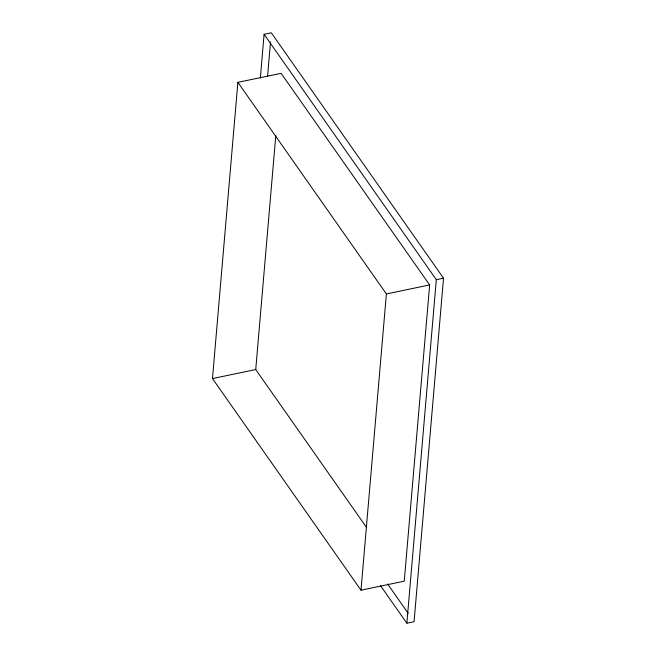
<?xml version="1.0" encoding="UTF-8"?>
<svg xmlns="http://www.w3.org/2000/svg" width="656" height="656" viewBox="0 0 656 656"><rect width="100%" height="100%" fill="white"/><g stroke="black" fill="none" stroke-linecap="round" stroke-linejoin="round"><path stroke-width="0.98" d="M212.478 378.561L237.874 82.328L281.137 73.324L429.647 284.942L404.244 581.175L360.989 590.187L212.478 378.561L255.733 369.558L366.679 527.645M260.342 78.13L264.097 34.301L271.313 32.8L443.522 278.193L414.067 621.699L406.859 623.2L380.414 585.513M267.55 76.629L270.526 41.976M255.733 369.558L275.807 135.415M360.989 590.187L386.384 293.945L237.874 82.328M406.859 623.2L436.314 279.694L264.097 34.301M436.314 279.694L443.522 278.193M386.384 293.945L429.647 284.942M387.622 584.012L408.196 613.327"/></g></svg>
